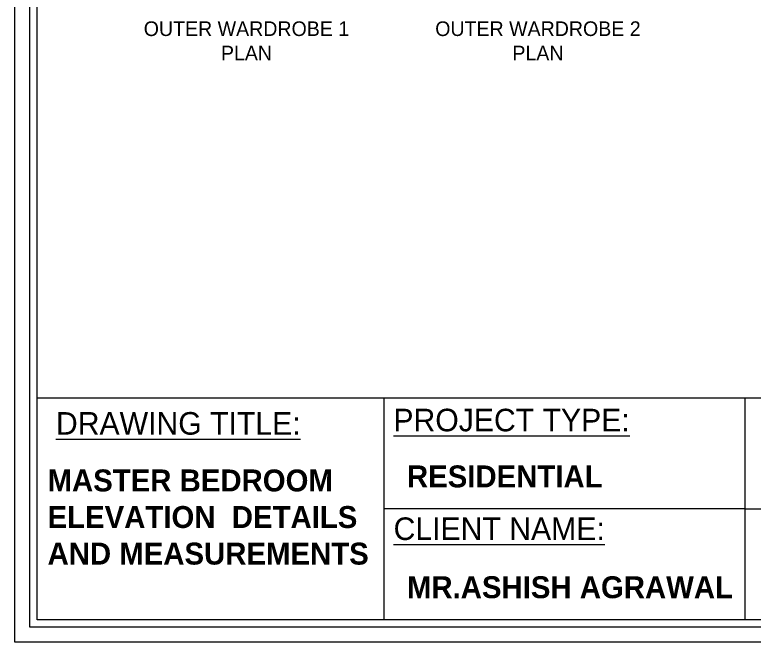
# Model space of a CAD drawing. Header units: inches. Extents: x 15448 to 46480, y -8154 to 0.
# Drawn here: x 22134.8 to 22336.7, y -6235.4 to -6063.8 of the extents above; entities that cross this region are included whole.
import ezdxf

# ---------------------------------------------------------------- set-up
doc = ezdxf.new("R2010")
doc.units = ezdxf.units.IN
doc.header["$MEASUREMENT"] = 0
doc.layers.add('furni', color=253, linetype='Continuous')
doc.styles.add('HEMI', font='stylu.ttf')

msp = doc.modelspace()

# ---------------------------------------------------------------- linework, layer by layer
at = {"color": 18, "lineweight": 5, "true_color": 0x000000}
for p, q in [((22235.76, -6168.65), (22235.76, -6229.25)), ((22334.44, -6168.65), (22334.44, -6229.25)), ((22334.44, -6198.95), (22235.76, -6198.95)), ((22334.44, -6198.95), (22432.62, -6198.95))]:
    msp.add_line(p, q, dxfattribs=at)
at = {"layer": 'furni', "color": 18, "lineweight": 5, "true_color": 0x000000}
msp.add_line((22622.43, -6168.65), (22140.98, -6168.65), dxfattribs=at)
for points in [[(22134.81, -6235.42), (22134.81, -5544.42), (22628.6, -5544.42), (22628.6, -6235.42)], [(22138.93, -6231.31), (22138.93, -5548.53), (22624.49, -5548.53), (22624.49, -6231.31)], [(22140.98, -6229.25), (22140.98, -5550.58), (22622.43, -5550.58), (22622.43, -6229.25)]]:
    msp.add_lwpolyline(points, close=True, dxfattribs=at)

# ---------------------------------------------------------------- texts
at = {"color": 0, "lineweight": 5, "char_height": 4, "attachment_point": 3, "rotation": 0.0094, "style": 'HEMI'}
for s, insert in [('\\pxqc;OUTER WARDROBE 1\\PPLAN', (22229.3, -6065.63)), ('\\pxqc;OUTER WARDROBE 2\\PPLAN', (22308.99, -6065.63))]:
    msp.add_mtext_dynamic_manual_height_columns(s, width=62.2823, gutter_width=18.23, heights=[0], dxfattribs=dict(at, insert=insert))
at = {"lineweight": 5, "attachment_point": 1, "rotation": 359.9906, "style": 'HEMI'}
for s, insert, char_height, width in [('{\\LPROJECT TYPE:}', (22238.33, -6171.57), 6.1679, 64.7884), ('{\\LDRAWING TITLE:}', (22146.07, -6172.48), 6.1679, 68.6758), ('{\\fStylus BT|b1|i0|c0|p34;MASTER BEDROOM\\PELEVATION  DETAILS\\PAND MEASUREMENTS}', (22143.78, -6188.17), 6, 178.7164), ('{\\fStylus BT|b1|i0|c0|p34;RESIDENTIAL}', (22242.04, -6187.07), 6, 90.8966), ('{\\LCLIENT NAME:}', (22238.39, -6201.29), 6.1679, 63.7283), ('{\\fStylus BT|b1|i0|c0|p34;MR.ASHISH AGRAWAL}', (22242.04, -6217.37), 6, 90.8966)]:
    msp.add_mtext(s, dxfattribs=dict(at, insert=insert, char_height=char_height, width=width))

doc.saveas('drawing.dxf')
